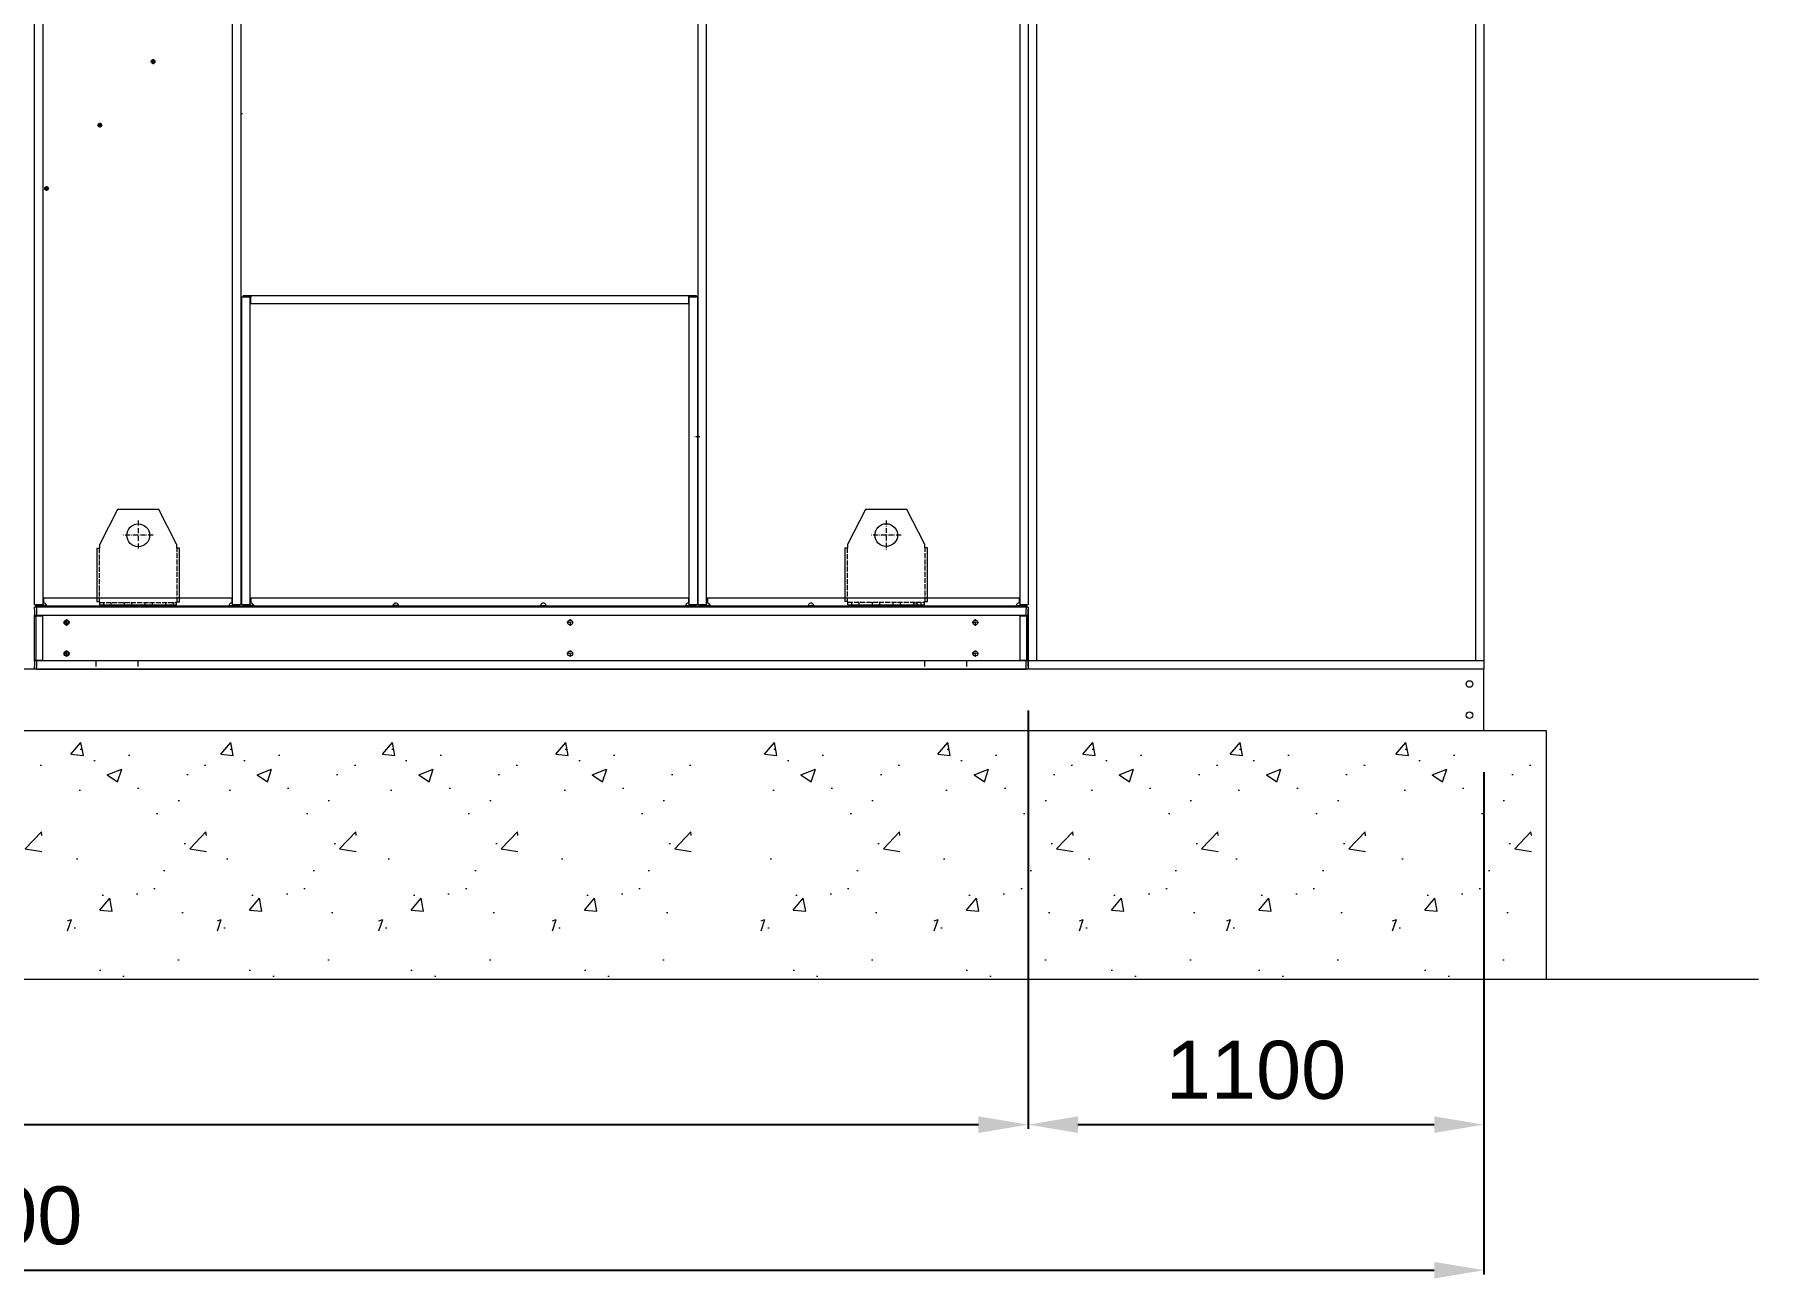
# Model space of a CAD drawing. Header units: millimetres. Extents: x -17070 to 42347, y -291348 to 30072.
# Drawn here: x 26035 to 30196, y 15388 to 18392 of the extents above; entities that cross this region are included whole.
import ezdxf

# ---------------------------------------------------------------- set-up
doc = ezdxf.new("R2010")
doc.units = ezdxf.units.MM
doc.linetypes.add('DASHDOT', pattern=[18.5, 12, -3, 0.5, -3])
doc.linetypes.add('DASHED', pattern=[15, 12, -3])
doc.layers.add('냉각탑_기초', color=23, linetype='Continuous')
doc.styles.get("Standard").update_dxf_attribs({"font": 'arial.ttf'})
doc.dimstyles.new('1.40', dxfattribs={"dimscale": 20, "dimtxt": 1.5, "dimasz": 1, "dimexe": 0.5, "dimexo": 0.5, "dimgap": 0.5, "dimtad": 1, "dimdec": 0, "dimzin": 0, "dimdsep": 46, "dimtxsty": 'Standard', "dimcen": 0, "dimclrd": 2, "dimclre": 2, "dimclrt": 3, "dimadec": 0, "dimazin": 0, "dimtfac": 1, "dimtdec": 0, "dimtmove": 0, "dimatfit": 0, "dimfxl": 1, "dimtolj": 1, "dimtzin": 0, "dimlwd": -1, "dimlwe": -1, "dimarcsym": 0})

# ---------------------------------------------------------------- blocks, each defined once
blk = doc.blocks.new('*D894')
at = {"color": 2, "transparency": 16777216}
for p, q in [((23033.3, 16759.4), (23033.3, 15749.7)), ((28433.3, 16759.4), (28433.3, 15749.7)), ((23153.3, 15759.7), (28313.3, 15759.7))]:
    blk.add_line(p, q, dxfattribs=at)
for points in [[(23153.3, 15779.7), (23153.3, 15739.7), (23033.3, 15759.7)], [(28313.3, 15779.7), (28313.3, 15739.7), (28433.3, 15759.7)]]:
    blk.add_solid(points, dxfattribs=at)
at = {"layer": 'Defpoints', "color": 0, "transparency": 16777216}
for p in [(23033.3, 16859.4), (28433.3, 16859.4), (28433.3, 15759.7)]:
    blk.add_point(p, dxfattribs=at)
at = {"color": 3, "lineweight": 5, "transparency": 16777216, "insert": (25733.3, 15891.1), "char_height": 140, "attachment_point": 5}
blk.add_mtext('\\A1;5400', dxfattribs=at)
blk = doc.blocks.new('*D895')
at = {"color": 2, "transparency": 16777216}
for p, q in [((28433.3, 16759.4), (28433.3, 15749.7)), ((29533.3, 16611), (29533.3, 15749.7)), ((28553.3, 15759.7), (29413.3, 15759.7))]:
    blk.add_line(p, q, dxfattribs=at)
for points in [[(28553.3, 15779.7), (28553.3, 15739.7), (28433.3, 15759.7)], [(29413.3, 15779.7), (29413.3, 15739.7), (29533.3, 15759.7)]]:
    blk.add_solid(points, dxfattribs=at)
at = {"layer": 'Defpoints', "color": 0, "transparency": 16777216}
for p in [(28433.3, 16859.4), (29533.3, 16711), (29533.3, 15759.7)]:
    blk.add_point(p, dxfattribs=at)
at = {"color": 3, "lineweight": 5, "transparency": 16777216, "insert": (28983.3, 15891.1), "char_height": 140, "attachment_point": 5}
blk.add_mtext('\\A1;1100', dxfattribs=at)
blk = doc.blocks.new('*D896')
at = {"color": 2, "transparency": 16777216}
for p, q in [((22333.3, 16611), (22333.3, 15398.2)), ((29533.3, 16611), (29533.3, 15398.2)), ((22453.3, 15408.2), (29413.3, 15408.2))]:
    blk.add_line(p, q, dxfattribs=at)
for points in [[(22453.3, 15428.2), (22453.3, 15388.2), (22333.3, 15408.2)], [(29413.3, 15428.2), (29413.3, 15388.2), (29533.3, 15408.2)]]:
    blk.add_solid(points, dxfattribs=at)
at = {"layer": 'Defpoints', "color": 0, "transparency": 16777216}
for p in [(22333.3, 16711), (29533.3, 16711), (29533.3, 15408.2)]:
    blk.add_point(p, dxfattribs=at)
at = {"color": 3, "lineweight": 5, "transparency": 16777216, "insert": (25933.3, 15539.7), "char_height": 140, "attachment_point": 5}
blk.add_mtext('\\A1;7200', dxfattribs=at)
blk = doc.blocks.new('457536')
at = {"color": 7, "lineweight": 5}
for p, q in [((114592.520962, 89152.297332), (114550.020962, 89069.297332)), ((114692.520962, 89152.297332), (114592.520962, 89152.297332)), ((114735.020962, 89069.297332), (114692.520962, 89152.297332)), ((114542.520962, 89059.297332), (114542.520962, 88929.797332)), ((114742.520962, 88929.797332), (114742.520962, 89059.297332)), ((114550.020962, 88922.297332), (114735.020962, 88922.297332))]:
    blk.add_line(p, q, dxfattribs=at)
at = {"color": 7, "linetype": 'DASHDOT', "lineweight": 5}
for p, q in [((114642.520962, 89126.047332), (114642.520962, 89054.547332)), ((114678.270962, 89090.297332), (114606.770962, 89090.297332))]:
    blk.add_line(p, q, dxfattribs=at)
at = {"color": 7, "lineweight": 5, "ltscale": 0.09375}
for p, q in [((114542.520962, 89059.297332), (114550.020962, 89059.297332)), ((114742.520962, 89059.297332), (114735.020962, 89059.297332)), ((114550.020962, 88929.797332), (114542.520962, 88929.797332)), ((114550.020962, 88922.297332), (114550.020962, 88929.797332)), ((114735.020962, 88929.797332), (114742.520962, 88929.797332)), ((114735.020962, 88922.297332), (114735.020962, 88929.797332))]:
    blk.add_line(p, q, dxfattribs=at)
at = {"color": 7, "linetype": 'DASHED', "lineweight": 5}
for p, q in [((114548.520962, 89059.297332), (114548.520962, 88929.797332)), ((114736.520962, 88929.797332), (114736.520962, 89059.297332)), ((114550.020962, 88928.297332), (114735.020962, 88928.297332))]:
    blk.add_line(p, q, dxfattribs=at)
at = {"color": 7, "lineweight": 5, "ltscale": 0.125}
for p, q in [((114550.020962, 89059.297332), (114550.020962, 89069.297332)), ((114735.020962, 89069.297332), (114735.020962, 89059.297332))]:
    blk.add_line(p, q, dxfattribs=at)
at = {"color": 7, "linetype": 'DASHED', "lineweight": 5, "ltscale": 0.075}
for p, q in [((114558.520962, 88928.297332), (114558.520962, 88922.297332)), ((114576.520962, 88928.297332), (114576.520962, 88922.297332)), ((114608.520962, 88928.297332), (114608.520962, 88922.297332)), ((114626.520962, 88928.297332), (114626.520962, 88922.297332)), ((114658.520962, 88928.297332), (114658.520962, 88922.297332)), ((114676.520962, 88928.297332), (114676.520962, 88922.297332)), ((114708.520962, 88928.297332), (114708.520962, 88922.297332)), ((114726.520962, 88928.297332), (114726.520962, 88922.297332))]:
    blk.add_line(p, q, dxfattribs=at)
at = {"color": 7, "lineweight": 5}
blk.add_circle((114642.520962, 89090.297332), 27.5, dxfattribs=at)
blk = doc.blocks.new('1')
at = {"color": 7, "lineweight": 20}
for p, q in [((26035.3, 17014.9), (26035.3, 20455.9)), ((26055.3, 20455.9), (26055.3, 17014.9)), ((26513.3, 17014.9), (26513.3, 20455.9)), ((26533.3, 20455.9), (26533.3, 17014.9)), ((27637.3, 17014.9), (27637.3, 20455.9)), ((28433.3, 20455.9), (28433.3, 17014.9)), ((28453.3, 20439.4), (28453.3, 16879.4)), ((28413.3, 19188.4), (28413.3, 17014.9)), ((27657.3, 17014.9), (27657.3, 19136.4)), ((26535.3, 17014.9), (26535.3, 17757.9)), ((26555.3, 17757.9), (26555.3, 17014.9)), ((26557.3, 17761.4), (27613.3, 17761.4)), ((27613.3, 17741.4), (26557.3, 17741.4)), ((27615.3, 17014.9), (27615.3, 17757.9)), ((27635.3, 17757.9), (27635.3, 17014.9)), ((26057.3, 17031.4), (26511.3, 17031.4)), ((26557.3, 17031.4), (27613.3, 17031.4)), ((27659.3, 17031.4), (28411.3, 17031.4)), ((26035.3, 16989.4), (28433.3, 16989.4)), ((26035.3, 16881.4), (26035.3, 16987.4)), ((26038.5, 16987.4), (26038.5, 16881.4)), ((28428.6, 17009.4), (26040, 17009.4)), ((26040, 16989.4), (28428.6, 16989.4)), ((26055.3, 16881.4), (26055.3, 16987.4)), ((26504.3, 17011.4), (26064.3, 17011.4)), ((27225.3, 17011), (26075.3, 17011)), ((26900.3, 17011.4), (26564.3, 17011.4)), ((27256.3, 17011.4), (26914.3, 17011.4)), ((28393.3, 17011), (27243.3, 17011)), ((27606.3, 17011.4), (27270.3, 17011.4)), ((27902.3, 17011.4), (27666.3, 17011.4)), ((28154.3, 17011.4), (27916.3, 17011.4)), ((28404.3, 17011.4), (28168.3, 17011.4)), ((28413.3, 16987.4), (28413.3, 16881.4)), ((28430.1, 16881.4), (28430.1, 16987.4)), ((28433.3, 16987.4), (28433.3, 16881.4)), ((28433.3, 16881.4), (28433.3, 16987.4)), ((26184.3, 16879.4), (26035.3, 16879.4)), ((28433.3, 16859.4), (26035.3, 16859.4)), ((28428.6, 16879.4), (26040, 16879.4)), ((26040, 16859.4), (28428.6, 16859.4)), ((28184.3, 16879.4), (26284.3, 16879.4)), ((28433.3, 16879.4), (28284.3, 16879.4))]:
    blk.add_line(p, q, dxfattribs=at)
at = {"lineweight": 20}
for p, q in [((29513.3, 20439.4), (29513.3, 16879.4)), ((29533.3, 20459.4), (29533.3, 16859.4)), ((28433.3, 16859.4), (23533.3, 16859.4)), ((29533.3, 16879.4), (28433.3, 16879.4)), ((29533.3, 16859.4), (28433.3, 16859.4))]:
    blk.add_line(p, q, dxfattribs=at)
at = {"color": 7, "linetype": 'DASHDOT', "lineweight": 20, "ltscale": 0.2925}
for p, q in [((26327.3, 18326.1), (26315.6, 18326.1)), ((26198.8, 18172.9), (26187.1, 18172.9)), ((26070.2, 18019.7), (26058.5, 18019.7)), ((27635.1, 17426.4), (27635.1, 17414.7))]:
    blk.add_line(p, q, dxfattribs=at)
at = {"color": 7, "linetype": 'DASHDOT', "lineweight": 20, "ltscale": 0.195}
for p, q in [((26325.4, 18326.1), (26317.6, 18326.1)), ((26196.8, 18172.9), (26189, 18172.9)), ((26068.3, 18019.7), (26060.5, 18019.7))]:
    blk.add_line(p, q, dxfattribs=at)
at = {"color": 7, "linetype": 'DASHDOT', "lineweight": 20, "ltscale": 0.292502}
for p, q in [((26321.5, 18331.9), (26321.5, 18320.2)), ((26064.4, 18025.5), (26064.4, 18013.8))]:
    blk.add_line(p, q, dxfattribs=at)
at = {"color": 7, "linetype": 'DASHDOT', "lineweight": 20, "ltscale": 0.194998}
blk.add_line((26321.5, 18330), (26321.5, 18322.2), dxfattribs=at)
at = {"color": 7, "lineweight": 20, "ltscale": 0.050782}
blk.add_line((26536.3, 18199.4), (26536.7, 18201.4), dxfattribs=at)
at = {"color": 7, "linetype": 'DASHDOT', "lineweight": 20, "ltscale": 0.195001}
for p, q in [((26192.9, 18176.8), (26192.9, 18169)), ((26064.4, 18023.6), (26064.4, 18015.8))]:
    blk.add_line(p, q, dxfattribs=at)
at = {"color": 7, "linetype": 'DASHDOT', "lineweight": 20, "ltscale": 0.292499}
for p, q in [((26193, 18178.7), (26193, 18167)), ((27640.9, 17420.5), (27629.2, 17420.5))]:
    blk.add_line(p, q, dxfattribs=at)
at = {"color": 7, "lineweight": 20, "ltscale": 0.0875}
for p, q in [((26535.3, 17757.9), (26538.8, 17757.9)), ((26557.3, 17761.4), (26557.3, 17757.9)), ((27613.3, 17761.4), (27613.3, 17757.9)), ((27635.3, 17757.9), (27631.8, 17757.9)), ((26035.3, 17014.9), (26038.8, 17014.9)), ((26533.3, 17014.9), (26529.8, 17014.9)), ((26535.3, 17014.9), (26538.8, 17014.9)), ((27635.3, 17014.9), (27631.8, 17014.9)), ((27637.3, 17014.9), (27640.8, 17014.9)), ((28433.3, 17014.9), (28429.8, 17014.9))]:
    blk.add_line(p, q, dxfattribs=at)
at = {"color": 7, "lineweight": 20, "ltscale": 0.4625}
for p, q in [((26538.8, 17761.4), (26557.3, 17761.4)), ((26557.3, 17759.4), (26538.8, 17759.4)), ((27613.3, 17761.4), (27631.8, 17761.4)), ((27631.8, 17759.4), (27613.3, 17759.4))]:
    blk.add_line(p, q, dxfattribs=at)
at = {"color": 7, "lineweight": 20, "ltscale": 0.05}
for p, q in [((26538.8, 17761.4), (26538.8, 17759.4)), ((27631.8, 17761.4), (27631.8, 17759.4)), ((26535.3, 17336.4), (26533.3, 17336.4)), ((26535.3, 17336.4), (26533.3, 17336.4)), ((26533.3, 17316.4), (26535.3, 17316.4)), ((26533.3, 17316), (26535.3, 17316)), ((27637.3, 17336.4), (27635.3, 17336.4)), ((27637.3, 17336.4), (27635.3, 17336.4)), ((27635.3, 17316.4), (27637.3, 17316.4)), ((27635.3, 17316.4), (27637.3, 17316.4)), ((27635.3, 17316), (27637.3, 17316)), ((26535.3, 17206.4), (26533.3, 17206.4)), ((26535.3, 17206.4), (26533.3, 17206.4)), ((26535.3, 17206), (26533.3, 17206)), ((26533.3, 17186), (26535.3, 17186)), ((27637.3, 17206.4), (27635.3, 17206.4)), ((27637.3, 17206.4), (27635.3, 17206.4)), ((27637.3, 17206), (27635.3, 17206)), ((27635.3, 17186), (27637.3, 17186)), ((26035.3, 16987.4), (26035.3, 16989.4)), ((26038.5, 16987.4), (26038.5, 16989.4)), ((26038.5, 16987.4), (26038.5, 16989.4)), ((26038.8, 17011.4), (26038.8, 17013.4)), ((26050.3, 17011.4), (26050.3, 17013.4)), ((26518.3, 17011.4), (26518.3, 17013.4)), ((26529.8, 17011.4), (26529.8, 17013.4)), ((26538.8, 17011.4), (26538.8, 17013.4)), ((26550.3, 17011.4), (26550.3, 17013.4)), ((27620.3, 17011.4), (27620.3, 17013.4)), ((27631.8, 17011.4), (27631.8, 17013.4)), ((27640.8, 17011.4), (27640.8, 17013.4)), ((27652.3, 17011.4), (27652.3, 17013.4)), ((28418.3, 17011.4), (28418.3, 17013.4)), ((28429.8, 17011.4), (28429.8, 17013.4)), ((28430.1, 16989.4), (28430.1, 16987.4)), ((28433.3, 16987.4), (28433.3, 16989.4)), ((26035.3, 16879.4), (26035.3, 16881.4)), ((26038.5, 16879.4), (26038.5, 16881.4)), ((26038.5, 16879.4), (26038.5, 16881.4)), ((28430.1, 16881.4), (28430.1, 16879.4)), ((28433.3, 16879.4), (28433.3, 16881.4))]:
    blk.add_line(p, q, dxfattribs=at)
at = {"color": 7, "lineweight": 20, "ltscale": 0.0375}
for p, q in [((26538.8, 17759.4), (26538.8, 17757.9)), ((27631.8, 17759.4), (27631.8, 17757.9)), ((26038.5, 16987.4), (26040, 16987.4)), ((26038.8, 17013.4), (26038.8, 17014.9)), ((26529.8, 17013.4), (26529.8, 17014.9)), ((26538.8, 17013.4), (26538.8, 17014.9)), ((27631.8, 17013.4), (27631.8, 17014.9)), ((27640.8, 17013.4), (27640.8, 17014.9)), ((28430.1, 16987.4), (28428.6, 16987.4)), ((28429.8, 17013.4), (28429.8, 17014.9))]:
    blk.add_line(p, q, dxfattribs=at)
at = {"color": 7, "lineweight": 20, "ltscale": 0.4125}
for p, q in [((26538.8, 17757.9), (26555.3, 17757.9)), ((26557.3, 17741.4), (26557.3, 17757.9)), ((27613.3, 17757.9), (27613.3, 17741.4)), ((27615.3, 17757.9), (27631.8, 17757.9)), ((26055.3, 17014.9), (26038.8, 17014.9)), ((26529.8, 17014.9), (26513.3, 17014.9)), ((26555.3, 17014.9), (26538.8, 17014.9)), ((27631.8, 17014.9), (27615.3, 17014.9)), ((27657.3, 17014.9), (27640.8, 17014.9)), ((28429.8, 17014.9), (28413.3, 17014.9))]:
    blk.add_line(p, q, dxfattribs=at)
at = {"color": 7, "lineweight": 20, "ltscale": 0.319497}
for p, q in [((26057.3, 17031.4), (26057.3, 17018.6)), ((26511.3, 17031.4), (26511.3, 17018.6)), ((26557.3, 17031.4), (26557.3, 17018.6)), ((27613.3, 17031.4), (27613.3, 17018.6)), ((27659.3, 17031.4), (27659.3, 17018.6)), ((28411.3, 17031.4), (28411.3, 17018.6))]:
    blk.add_line(p, q, dxfattribs=at)
at = {"color": 7, "lineweight": 20, "ltscale": 0.1175}
for p, q in [((26040, 17009.4), (26035.3, 17009.4)), ((26040, 17009.4), (26040, 17004.7)), ((28433.3, 17009.4), (28428.6, 17009.4)), ((28428.6, 17009.4), (28428.6, 17004.7)), ((26035.3, 16881.4), (26040, 16881.4)), ((26040, 16859.4), (26040, 16864.1)), ((28433.3, 16881.4), (28428.6, 16881.4)), ((28428.6, 16859.4), (28428.6, 16864.1))]:
    blk.add_line(p, q, dxfattribs=at)
at = {"color": 7, "lineweight": 20, "ltscale": 0.16}
for p, q in [((26035.3, 17003), (26035.3, 17009.4)), ((28433.3, 17009.4), (28433.3, 17003)), ((26035.3, 16859.4), (26035.3, 16865.8)), ((28433.3, 16865.8), (28433.3, 16859.4))]:
    blk.add_line(p, q, dxfattribs=at)
at = {"color": 7, "lineweight": 20, "ltscale": 0.34}
for p, q in [((26035.3, 17003), (26035.3, 16989.4)), ((28433.3, 16989.4), (28433.3, 17003)), ((26035.3, 16879.4), (26035.3, 16865.8)), ((26184.3, 16865.8), (26184.3, 16879.4)), ((26284.3, 16879.4), (26284.3, 16865.8)), ((28184.3, 16865.8), (28184.3, 16879.4)), ((28284.3, 16879.4), (28284.3, 16865.8)), ((28433.3, 16865.8), (28433.3, 16879.4))]:
    blk.add_line(p, q, dxfattribs=at)
at = {"color": 7, "lineweight": 20, "ltscale": 0.08}
for p, q in [((26035.3, 16987.4), (26038.5, 16987.4)), ((28430.1, 16987.4), (28433.3, 16987.4)), ((26038.5, 16881.4), (26035.3, 16881.4)), ((28433.3, 16881.4), (28430.1, 16881.4))]:
    blk.add_line(p, q, dxfattribs=at)
at = {"color": 7, "lineweight": 20, "ltscale": 0.2875}
for p, q in [((26038.8, 17013.4), (26050.3, 17013.4)), ((26050.3, 17011.4), (26038.8, 17011.4)), ((26518.3, 17013.4), (26529.8, 17013.4)), ((26529.8, 17011.4), (26518.3, 17011.4)), ((26538.8, 17013.4), (26550.3, 17013.4)), ((26550.3, 17011.4), (26538.8, 17011.4)), ((27620.3, 17013.4), (27631.8, 17013.4)), ((27631.8, 17011.4), (27620.3, 17011.4)), ((27640.8, 17013.4), (27652.3, 17013.4)), ((27652.3, 17011.4), (27640.8, 17011.4)), ((28418.3, 17013.4), (28429.8, 17013.4)), ((28429.8, 17011.4), (28418.3, 17011.4))]:
    blk.add_line(p, q, dxfattribs=at)
at = {"color": 7, "lineweight": 20, "ltscale": 0.3825}
for p, q in [((26040, 17004.7), (26040, 16989.4)), ((26055.3, 16987.4), (26040, 16987.4)), ((28428.6, 16987.4), (28413.3, 16987.4)), ((28428.6, 16989.4), (28428.6, 17004.7)), ((26040, 16881.4), (26055.3, 16881.4)), ((26040, 16879.4), (26040, 16864.1)), ((28413.3, 16881.4), (28428.6, 16881.4)), ((28428.6, 16864.1), (28428.6, 16879.4))]:
    blk.add_line(p, q, dxfattribs=at)
at = {"color": 7, "lineweight": 20, "ltscale": 0.175}
for p, q in [((26050.3, 17013.4), (26057.3, 17013.4)), ((26050.3, 17011.4), (26057.3, 17011.4)), ((26064.3, 17011.4), (26057.3, 17011.4)), ((26504.3, 17011.4), (26511.3, 17011.4)), ((26511.3, 17013.4), (26518.3, 17013.4)), ((26511.3, 17011.4), (26518.3, 17011.4)), ((26550.3, 17013.4), (26557.3, 17013.4)), ((26550.3, 17011.4), (26557.3, 17011.4)), ((26564.3, 17011.4), (26557.3, 17011.4)), ((26914.3, 17011.4), (26900.3, 17011.4)), ((27256.3, 17011.4), (27263.3, 17011.4)), ((27263.3, 17011.4), (27270.3, 17011.4)), ((27606.3, 17011.4), (27613.3, 17011.4)), ((27613.3, 17013.4), (27620.3, 17013.4)), ((27613.3, 17011.4), (27620.3, 17011.4)), ((27652.3, 17013.4), (27659.3, 17013.4)), ((27652.3, 17011.4), (27659.3, 17011.4)), ((27666.3, 17011.4), (27659.3, 17011.4)), ((27902.3, 17011.4), (27909.3, 17011.4)), ((27916.3, 17011.4), (27909.3, 17011.4)), ((28154.3, 17011.4), (28168.3, 17011.4)), ((28404.3, 17011.4), (28418.3, 17011.4)), ((28411.3, 17013.4), (28418.3, 17013.4))]:
    blk.add_line(p, q, dxfattribs=at)
at = {"color": 7, "lineweight": 20, "ltscale": 0.164795}
for p, q in [((26063.8, 17013.4), (26057.3, 17013.4)), ((26504.7, 17013.4), (26511.3, 17013.4)), ((26563.8, 17013.4), (26557.3, 17013.4)), ((26907.3, 17013.4), (26900.7, 17013.4)), ((26913.8, 17013.4), (26907.3, 17013.4)), ((27256.7, 17013.4), (27263.3, 17013.4)), ((27263.3, 17013.4), (27269.8, 17013.4)), ((27606.7, 17013.4), (27613.3, 17013.4)), ((27665.8, 17013.4), (27659.3, 17013.4)), ((27902.7, 17013.4), (27909.3, 17013.4)), ((27915.8, 17013.4), (27909.3, 17013.4)), ((28154.7, 17013.4), (28161.3, 17013.4)), ((28161.3, 17013.4), (28167.8, 17013.4)), ((28404.7, 17013.4), (28411.3, 17013.4))]:
    blk.add_line(p, q, dxfattribs=at)
at = {"color": 7, "lineweight": 20, "ltscale": 0.04}
for p, q in [((26075.3, 17009.4), (26075.3, 17011)), ((27225.3, 17009.4), (27225.3, 17011)), ((27243.3, 17009.4), (27243.3, 17011)), ((28393.3, 17009.4), (28393.3, 17011))]:
    blk.add_line(p, q, dxfattribs=at)
at = {"color": 7, "linetype": 'DASHDOT', "lineweight": 20, "ltscale": 0.39}
for p, q in [((26112.8, 16979.7), (26112.8, 16964.1)), ((27327.8, 16979.7), (27327.8, 16964.1)), ((28305.8, 16979.7), (28305.8, 16964.1)), ((26120.6, 16971.9), (26105, 16971.9)), ((26120.6, 16896.9), (26105, 16896.9)), ((26112.8, 16904.7), (26112.8, 16889.1)), ((27327.8, 16904.7), (27327.8, 16889.1)), ((28305.8, 16904.7), (28305.8, 16889.1))]:
    blk.add_line(p, q, dxfattribs=at)
at = {"color": 7, "lineweight": 20, "ltscale": 0.45}
blk.add_line((27225.3, 17011), (27243.3, 17011), dxfattribs=at)
at = {"color": 7, "lineweight": 20, "ltscale": 0.010005}
for p, q in [((28298.3, 17011), (28298.3, 17011.4)), ((28348.8, 17011), (28348.8, 17011.4)), ((28362.8, 17011), (28362.8, 17011.4))]:
    blk.add_line(p, q, dxfattribs=at)
at = {"color": 7, "lineweight": 20, "ltscale": 0.250004}
blk.add_line((28403.3, 17011), (28393.3, 17011), dxfattribs=at)
at = {"color": 7, "lineweight": 20, "ltscale": 0.25}
blk.add_line((28413.3, 17011), (28403.3, 17011), dxfattribs=at)
at = {"color": 7, "lineweight": 20, "ltscale": 0.01}
blk.add_line((28413.3, 17011), (28413.3, 17011.4), dxfattribs=at)
at = {"color": 7, "lineweight": 20, "ltscale": 0.39}
for p, q in [((28433.3, 17003), (28433.3, 16987.4)), ((28433.3, 16881.4), (28433.3, 16865.8))]:
    blk.add_line(p, q, dxfattribs=at)
at = {"color": 7, "lineweight": 20, "ltscale": 0.000462809}
blk.add_line((28433.3, 16999.9), (28433.3, 16999.9), dxfattribs=at)
at = {"color": 7, "linetype": 'DASHDOT', "lineweight": 20, "ltscale": 0.389999}
for p, q in [((27335.6, 16971.9), (27320, 16971.9)), ((27335.6, 16896.9), (27320, 16896.9))]:
    blk.add_line(p, q, dxfattribs=at)
at = {"color": 7, "linetype": 'DASHDOT', "lineweight": 20, "ltscale": 0.389996}
for p, q in [((28313.6, 16971.9), (28298, 16971.9)), ((28313.6, 16896.9), (28298, 16896.9))]:
    blk.add_line(p, q, dxfattribs=at)
at = {"color": 7, "lineweight": 20, "ltscale": 0.000478323}
blk.add_line((26044.8, 16859.4), (26044.8, 16859.4), dxfattribs=at)
at = {"color": 7, "lineweight": 20, "ltscale": 0.000571071}
blk.add_line((26145.6, 16859.4), (26145.6, 16859.4), dxfattribs=at)
at = {"color": 7, "lineweight": 20, "ltscale": 0.000337276}
blk.add_line((26160, 16859.4), (26160, 16859.4), dxfattribs=at)
at = {"color": 7, "lineweight": 20, "ltscale": 0.000669931}
blk.add_line((26635.1, 16859.4), (26635.1, 16859.4), dxfattribs=at)
at = {"color": 7, "lineweight": 20, "ltscale": 0.000895851}
blk.add_line((26644.8, 16859.4), (26644.8, 16859.4), dxfattribs=at)
at = {"color": 7, "lineweight": 20, "ltscale": 0.000673251}
blk.add_line((27187, 16859.4), (27187, 16859.4), dxfattribs=at)
at = {"color": 7, "lineweight": 20, "ltscale": 0.000571084}
blk.add_line((27201.5, 16859.4), (27201.4, 16859.4), dxfattribs=at)
at = {"color": 7, "lineweight": 20, "ltscale": 0.000197227}
blk.add_line((27281.5, 16859.4), (27281.5, 16859.4), dxfattribs=at)
at = {"color": 7, "lineweight": 20, "ltscale": 0.000670507}
blk.add_line((27823.7, 16859.4), (27823.7, 16859.4), dxfattribs=at)
at = {"color": 7, "lineweight": 20, "ltscale": 0.000335273}
blk.add_line((27833.4, 16859.4), (27833.4, 16859.4), dxfattribs=at)
at = {"color": 7, "lineweight": 20, "ltscale": 0.000447819}
blk.add_line((28423.7, 16859.4), (28423.7, 16859.4), dxfattribs=at)
at = {"color": 7, "lineweight": 20, "ltscale": 0.00043427}
blk.add_line((28433.3, 16868.9), (28433.3, 16868.9), dxfattribs=at)
at = {"color": 0, "lineweight": 20}
blk.add_line((29533.3, 16711), (29533.3, 16859.4), dxfattribs=at)
at = {"lineweight": 5}
blk.add_line((22333.3, 16711), (29533.3, 16711), dxfattribs=at)
at = {"color": 7, "lineweight": 20}
for centre, radius in [((26321.5, 18326.1), 4.5), ((26321.5, 18326.1), 3), ((26193, 18172.9), 4.5), ((26192.9, 18172.9), 3), ((26064.4, 18019.7), 4.5), ((26064.4, 18019.7), 3), ((26112.8, 16971.9), 6), ((26112.8, 16971.9), 4.5), ((27327.8, 16971.9), 6), ((28305.8, 16971.9), 6), ((26112.8, 16896.9), 6), ((26112.8, 16896.9), 4.5), ((27327.8, 16896.9), 6), ((28305.8, 16896.9), 6)]:
    blk.add_circle(centre, radius, dxfattribs=at)
at = {"lineweight": 20}
for centre in [(29498.3, 16823.5), (29498.3, 16748.5)]:
    blk.add_circle(centre, 8, dxfattribs=at)
at = {"color": 7, "lineweight": 20}
for centre, radius, start, end in [((27635.1, 17420.5), 4.5, 61.1523, 87.8201), ((27635.1, 17420.5), 3, 43.6368, 86.7288), ((27635.1, 17420.5), 3, 273.2712, 316.3632), ((27635.1, 17420.5), 4.5, 272.1799, 298.8477), ((26057.3, 17011.6), 7, 27.9406, 90), ((26511.3, 17011.6), 7, 90, 152.0594), ((26557.3, 17011.6), 7, 27.9406, 90), ((26907.3, 17011.6), 7, 27.9406, 152.0594), ((27263.3, 17011.6), 7, 27.9406, 152.0594), ((27613.3, 17011.6), 7, 90, 152.0594), ((27659.3, 17011.6), 7, 27.9406, 90), ((27909.3, 17011.6), 7, 27.9406, 152.0594), ((28161.3, 17011.6), 7, 27.9406, 152.0594), ((28411.3, 17011.6), 7, 90, 152.0594), ((26080, 16864.1), 4.7, 269.7272, 270), ((26081.7, 16865.8), 6.4, 269.7738, 270), ((26143.9, 16865.8), 6.4, 270, 270.2365), ((27267.1, 16864.1), 4.7, 270, 270.2728), ((27314.2, 16865.8), 6.4, 269.7738, 270), ((27376.4, 16865.8), 6.4, 270, 270.2365), ((28274.7, 16865.8), 6.4, 269.7608, 270), ((28336.9, 16865.8), 6.4, 270, 270.229), ((28388.6, 16864.1), 4.7, 270, 270.2728)]:
    blk.add_arc(centre, radius, start, end, dxfattribs=at)
for points, knots in [([(26063.4, 17014.9), (26063.6, 17014.4), (26063.7, 17013.9), (26063.9, 17013.3), (26064.1, 17012.5), (26064.2, 17011.9), (26064.2, 17011.6), (26064.2, 17011.5), (26064.3, 17011.4), (26064.3, 17011.4), (26064.3, 17011.4), (26064.3, 17011.4)], [0, 0, 0, 0, 0, 0, 5.019575, 5.019575, 5.019575, 8.671425, 8.671425, 8.671425, 8.70839, 8.70839, 8.70839, 8.70839, 8.70839, 8.70839]), ([(26505.1, 17014.9), (26504.9, 17014.4), (26504.8, 17013.9), (26504.6, 17013.3), (26504.5, 17012.5), (26504.3, 17011.9), (26504.3, 17011.6), (26504.3, 17011.5), (26504.3, 17011.4), (26504.3, 17011.4), (26504.3, 17011.4), (26504.3, 17011.4)], [0, 0, 0, 0, 0, 0, 5.019575, 5.019575, 5.019575, 8.671425, 8.671425, 8.671425, 8.70839, 8.70839, 8.70839, 8.70839, 8.70839, 8.70839]), ([(26563.4, 17014.9), (26563.6, 17014.4), (26563.7, 17013.9), (26563.9, 17013.3), (26564.1, 17012.5), (26564.2, 17011.9), (26564.2, 17011.6), (26564.2, 17011.5), (26564.3, 17011.4), (26564.3, 17011.4), (26564.3, 17011.4), (26564.3, 17011.4)], [0, 0, 0, 0, 0, 0, 5.019575, 5.019575, 5.019575, 8.671425, 8.671425, 8.671425, 8.70839, 8.70839, 8.70839, 8.70839, 8.70839, 8.70839]), ([(26900.3, 17011.4), (26900.3, 17011.4), (26900.3, 17011.4), (26900.3, 17011.6), (26900.3, 17011.6), (26900.3, 17011.7), (26900.3, 17011.8), (26900.4, 17012.3), (26900.6, 17013), (26900.7, 17013.6), (26900.9, 17014.3), (26901.1, 17014.9), (26901.1, 17014.9), (26901.1, 17014.9), (26901.1, 17014.9)], [0, 0, 0, 0, 0, 0, 0.181509, 0.181509, 0.181509, 1.935967, 1.935967, 1.935967, 7.795509, 7.795509, 7.795509, 7.864561, 7.864561, 7.864561, 7.864561, 7.864561, 7.864561]), ([(26914.3, 17011.4), (26914.3, 17011.4), (26914.3, 17011.4), (26914.2, 17011.6), (26914.2, 17011.6), (26914.2, 17011.7), (26914.2, 17011.8), (26914.1, 17012.3), (26913.9, 17013), (26913.8, 17013.6), (26913.6, 17014.3), (26913.4, 17014.9), (26913.4, 17014.9), (26913.4, 17014.9), (26913.4, 17014.9)], [0, 0, 0, 0, 0, 0, 0.181509, 0.181509, 0.181509, 1.935966, 1.935966, 1.935966, 7.795506, 7.795506, 7.795506, 7.864558, 7.864558, 7.864558, 7.864558, 7.864558, 7.864558]), ([(27256.3, 17011.4), (27256.3, 17011.4), (27256.3, 17011.4), (27256.3, 17011.6), (27256.3, 17011.6), (27256.3, 17011.7), (27256.3, 17011.8), (27256.4, 17012.3), (27256.6, 17013), (27256.7, 17013.6), (27256.9, 17014.3), (27257.1, 17014.9), (27257.1, 17014.9), (27257.1, 17014.9), (27257.1, 17014.9)], [0, 0, 0, 0, 0, 0, 0.181509, 0.181509, 0.181509, 1.935966, 1.935966, 1.935966, 7.795506, 7.795506, 7.795506, 7.864558, 7.864558, 7.864558, 7.864558, 7.864558, 7.864558]), ([(27270.3, 17011.4), (27270.3, 17011.4), (27270.3, 17011.4), (27270.2, 17011.6), (27270.2, 17011.6), (27270.2, 17011.7), (27270.2, 17011.8), (27270.1, 17012.3), (27269.9, 17013), (27269.8, 17013.6), (27269.6, 17014.3), (27269.4, 17014.9), (27269.4, 17014.9), (27269.4, 17014.9), (27269.4, 17014.9)], [0, 0, 0, 0, 0, 0, 0.181509, 0.181509, 0.181509, 1.935967, 1.935967, 1.935967, 7.795509, 7.795509, 7.795509, 7.864561, 7.864561, 7.864561, 7.864561, 7.864561, 7.864561]), ([(27607.1, 17014.9), (27606.9, 17014.4), (27606.8, 17013.9), (27606.6, 17013.3), (27606.5, 17012.5), (27606.3, 17011.9), (27606.3, 17011.6), (27606.3, 17011.5), (27606.3, 17011.4), (27606.3, 17011.4), (27606.3, 17011.4), (27606.3, 17011.4)], [0, 0, 0, 0, 0, 0, 5.019575, 5.019575, 5.019575, 8.671425, 8.671425, 8.671425, 8.70839, 8.70839, 8.70839, 8.70839, 8.70839, 8.70839]), ([(27665.4, 17014.9), (27665.6, 17014.4), (27665.7, 17013.9), (27665.9, 17013.3), (27666.1, 17012.5), (27666.2, 17011.9), (27666.2, 17011.6), (27666.2, 17011.5), (27666.3, 17011.4), (27666.3, 17011.4), (27666.3, 17011.4), (27666.3, 17011.4)], [0, 0, 0, 0, 0, 0, 5.019575, 5.019575, 5.019575, 8.671425, 8.671425, 8.671425, 8.70839, 8.70839, 8.70839, 8.70839, 8.70839, 8.70839]), ([(27903.1, 17014.9), (27902.9, 17014.4), (27902.8, 17013.9), (27902.6, 17013.3), (27902.5, 17012.5), (27902.3, 17011.9), (27902.3, 17011.6), (27902.3, 17011.5), (27902.3, 17011.4), (27902.3, 17011.4), (27902.3, 17011.4), (27902.3, 17011.4)], [0, 0, 0, 0, 0, 0, 5.019577, 5.019577, 5.019577, 8.671428, 8.671428, 8.671428, 8.708393, 8.708393, 8.708393, 8.708393, 8.708393, 8.708393]), ([(27915.4, 17014.9), (27915.6, 17014.4), (27915.7, 17013.9), (27915.9, 17013.3), (27916.1, 17012.5), (27916.2, 17011.9), (27916.2, 17011.6), (27916.2, 17011.5), (27916.3, 17011.4), (27916.3, 17011.4), (27916.3, 17011.4), (27916.3, 17011.4)], [0, 0, 0, 0, 0, 0, 5.019575, 5.019575, 5.019575, 8.671425, 8.671425, 8.671425, 8.70839, 8.70839, 8.70839, 8.70839, 8.70839, 8.70839]), ([(28155.1, 17014.9), (28154.9, 17014.4), (28154.8, 17013.9), (28154.6, 17013.3), (28154.5, 17012.5), (28154.3, 17011.9), (28154.3, 17011.6), (28154.3, 17011.5), (28154.3, 17011.4), (28154.3, 17011.4), (28154.3, 17011.4), (28154.3, 17011.4)], [0, 0, 0, 0, 0, 0, 5.019575, 5.019575, 5.019575, 8.671425, 8.671425, 8.671425, 8.70839, 8.70839, 8.70839, 8.70839, 8.70839, 8.70839]), ([(28167.4, 17014.9), (28167.6, 17014.4), (28167.7, 17013.9), (28167.9, 17013.3), (28168.1, 17012.5), (28168.2, 17011.9), (28168.2, 17011.6), (28168.2, 17011.5), (28168.3, 17011.4), (28168.3, 17011.4), (28168.3, 17011.4), (28168.3, 17011.4)], [0, 0, 0, 0, 0, 0, 5.019577, 5.019577, 5.019577, 8.671428, 8.671428, 8.671428, 8.708393, 8.708393, 8.708393, 8.708393, 8.708393, 8.708393]), ([(28405.1, 17014.9), (28404.9, 17014.4), (28404.8, 17013.9), (28404.6, 17013.3), (28404.5, 17012.5), (28404.3, 17011.9), (28404.3, 17011.6), (28404.3, 17011.5), (28404.3, 17011.4), (28404.3, 17011.4), (28404.3, 17011.4), (28404.3, 17011.4)], [0, 0, 0, 0, 0, 0, 5.019575, 5.019575, 5.019575, 8.671425, 8.671425, 8.671425, 8.70839, 8.70839, 8.70839, 8.70839, 8.70839, 8.70839])]:
    blk.add_open_spline(points, degree=5, knots=knots, dxfattribs=at)
at = {"color": 0, "lineweight": 20}
for p in [(-88356.9, -71907.8), (-86551.8, -71907.4)]:
    blk.add_blockref('457536', p, dxfattribs=at)

msp = doc.modelspace()

# ---------------------------------------------------------------- hatches: boundary and pattern name
at = {"layer": '냉각탑_기초', "lineweight": 20, "ltscale": 30}
h = msp.add_hatch(dxfattribs=at)
h.set_pattern_fill('AR-CONC', color=256, scale=50, style=0)
h.set_pattern_definition([(50, (11124.5, 169.72), (358.63, -31.376), [37.5, -412.5]), (355, (11124.5, 169.72), (-69.3757, 376.096), [30, -330]), (100.4514, (11154.38, 167.1), (289.2547, 344.72), [31.87, -350.571]), (46.1842, (11124.5, 269.72), (533.6205, -82.7595), [56.25, -618.75]), (96.6356, (11168.96, 262.8), (467.331, 487.059), [47.805, -525.856]), (351.1842, (11124.5, 269.7), (467.331, 487.059), [45, -495]), (21, (11174.5, 244.72), (298.4535, -201.3094), [37.5, -412.5]), (326, (11174.5, 244.72), (121.6577, 362.575), [30, -330]), (71.4514, (11199.37, 227.95), (420.1113, 161.265), [31.87, -350.571]), (37.5, (11124.5, 169.72), (6.0799, 166.4469), [0, -326, 0, -335, 0, -331.25]), (7.5, (11124.5, 169.72), (131.5348, 197.2059), [0, -191, 0, -318.5, 0, -126.25]), (327.5, (11013, 169.72), (266.9112, -11.2774), [0, -125, 0, -390, 0, -517.5]), (317.5, (10963, 169.72), (291.593, 50.0525), [0, -162.5, 0, -259, 0, -367.5])])
h.paths.add_polyline_path([(26053, 16711), (25718, 16711), (25718, 16111), (26053, 16111)])
h = msp.add_hatch(dxfattribs=at)
h.set_pattern_fill('AR-CONC', color=256, scale=50, style=0)
h.set_pattern_definition([(50, (11521.58, 169.72), (358.63, -31.376), [37.5, -412.5]), (355, (11521.6, 169.72), (-69.3757, 376.096), [30, -330]), (100.4514, (11551.47, 167.1), (289.2547, 344.72), [31.87, -350.571]), (46.1842, (11521.6, 269.72), (533.6205, -82.7595), [56.25, -618.75]), (96.6356, (11566.05, 262.8), (467.331, 487.059), [47.805, -525.856]), (351.1842, (11521.6, 269.7), (467.331, 487.059), [45, -495]), (21, (11571.58, 244.72), (298.4535, -201.3094), [37.5, -412.5]), (326, (11571.6, 244.72), (121.6577, 362.575), [30, -330]), (71.4514, (11596.46, 227.95), (420.1113, 161.265), [31.87, -350.571]), (37.5, (11521.58, 169.72), (6.0799, 166.4469), [0, -326, 0, -335, 0, -331.25]), (7.5, (11521.58, 169.72), (131.5348, 197.2059), [0, -191, 0, -318.5, 0, -126.25]), (327.5, (11410.08, 169.72), (266.9112, -11.2774), [0, -125, 0, -390, 0, -517.5]), (317.5, (11360.08, 169.72), (291.593, 50.0525), [0, -162.5, 0, -259, 0, -367.5])])
h.paths.add_polyline_path([(26450.1, 16711), (26115.1, 16711), (26115.1, 16111), (26450.1, 16111)])
h = msp.add_hatch(dxfattribs=at)
h.set_pattern_fill('AR-CONC', color=256, scale=50, style=0)
h.set_pattern_definition([(50, (11883.22, 169.72), (358.63, -31.376), [37.5, -412.5]), (355, (11883.2, 169.72), (-69.3757, 376.096), [30, -330]), (100.4514, (11913.1, 167.1), (289.2547, 344.72), [31.87, -350.571]), (46.1842, (11883.2, 269.72), (533.6205, -82.7595), [56.25, -618.75]), (96.6356, (11927.7, 262.8), (467.331, 487.059), [47.805, -525.856]), (351.1842, (11883.2, 269.7), (467.331, 487.059), [45, -495]), (21, (11933.22, 244.72), (298.4535, -201.3094), [37.5, -412.5]), (326, (11933.2, 244.72), (121.6577, 362.575), [30, -330]), (71.4514, (11958.1, 227.95), (420.1113, 161.265), [31.87, -350.571]), (37.5, (11883.22, 169.72), (6.0799, 166.4469), [0, -326, 0, -335, 0, -331.25]), (7.5, (11883.22, 169.72), (131.5348, 197.2059), [0, -191, 0, -318.5, 0, -126.25]), (327.5, (11771.72, 169.72), (266.9112, -11.2774), [0, -125, 0, -390, 0, -517.5]), (317.5, (11721.72, 169.72), (291.593, 50.0525), [0, -162.5, 0, -259, 0, -367.5])])
h.paths.add_polyline_path([(26811.7, 16711), (26476.7, 16711), (26476.7, 16111), (26811.7, 16111)])
h = msp.add_hatch(dxfattribs=at)
h.set_pattern_fill('AR-CONC', color=256, scale=50, style=0)
h.set_pattern_definition([(50, (12273.22, 169.72), (358.63, -31.376), [37.5, -412.5]), (355, (12273.2, 169.72), (-69.3757, 376.096), [30, -330]), (100.4514, (12303.1, 167.1), (289.2547, 344.72), [31.87, -350.571]), (46.1842, (12273.2, 269.72), (533.6205, -82.7595), [56.25, -618.75]), (96.6356, (12317.7, 262.8), (467.331, 487.059), [47.805, -525.856]), (351.1842, (12273.2, 269.7), (467.331, 487.059), [45, -495]), (21, (12323.22, 244.72), (298.4535, -201.3094), [37.5, -412.5]), (326, (12323.2, 244.72), (121.6577, 362.575), [30, -330]), (71.4514, (12348.1, 227.95), (420.1113, 161.265), [31.87, -350.571]), (37.5, (12273.22, 169.72), (6.0799, 166.4469), [0, -326, 0, -335, 0, -331.25]), (7.5, (12273.22, 169.72), (131.5348, 197.2059), [0, -191, 0, -318.5, 0, -126.25]), (327.5, (12161.72, 169.72), (266.9112, -11.2774), [0, -125, 0, -390, 0, -517.5]), (317.5, (12111.72, 169.72), (291.593, 50.0525), [0, -162.5, 0, -259, 0, -367.5])])
h.paths.add_polyline_path([(27201.7, 16711), (26866.7, 16711), (26866.7, 16111), (27201.7, 16111)])
h = msp.add_hatch(dxfattribs=at)
h.set_pattern_fill('AR-CONC', color=256, scale=50, style=0)
h.set_pattern_definition([(50, (12691.72, 169.72), (358.63, -31.376), [37.5, -412.5]), (355, (12691.72, 169.72), (-69.3757, 376.096), [30, -330]), (100.4514, (12721.6, 167.1), (289.2547, 344.72), [31.87, -350.571]), (46.1842, (12691.7, 269.72), (533.6205, -82.7595), [56.25, -618.75]), (96.6356, (12736.2, 262.8), (467.331, 487.059), [47.805, -525.856]), (351.1842, (12691.7, 269.7), (467.331, 487.059), [45, -495]), (21, (12741.72, 244.72), (298.4535, -201.3094), [37.5, -412.5]), (326, (12741.72, 244.72), (121.6577, 362.575), [30, -330]), (71.4514, (12766.6, 227.95), (420.1113, 161.265), [31.87, -350.571]), (37.5, (12691.72, 169.72), (6.0799, 166.4469), [0, -326, 0, -335, 0, -331.25]), (7.5, (12691.72, 169.72), (131.5348, 197.2059), [0, -191, 0, -318.5, 0, -126.25]), (327.5, (12580.22, 169.72), (266.9112, -11.2774), [0, -125, 0, -390, 0, -517.5]), (317.5, (12530.22, 169.72), (291.593, 50.0525), [0, -162.5, 0, -259, 0, -367.5])])
h.paths.add_polyline_path([(27620.2, 16711), (27285.2, 16711), (27285.2, 16111), (27620.2, 16111)])
h = msp.add_hatch(dxfattribs=at)
h.set_pattern_fill('AR-CONC', color=256, scale=50, style=0)
h.set_pattern_definition([(50, (13195.48, 169.72), (358.63, -31.376), [37.5, -412.5]), (355, (13195.48, 169.72), (-69.3757, 376.096), [30, -330]), (100.4514, (13225.36, 167.1), (289.2547, 344.72), [31.87, -350.571]), (46.1842, (13195.48, 269.72), (533.6205, -82.7595), [56.25, -618.75]), (96.6356, (13239.94, 262.8), (467.331, 487.059), [47.805, -525.856]), (351.1842, (13195.5, 269.7), (467.331, 487.059), [45, -495]), (21, (13245.48, 244.72), (298.4535, -201.3094), [37.5, -412.5]), (326, (13245.48, 244.72), (121.6577, 362.575), [30, -330]), (71.4514, (13270.35, 227.95), (420.1113, 161.265), [31.87, -350.571]), (37.5, (13195.48, 169.72), (6.0799, 166.4469), [0, -326, 0, -335, 0, -331.25]), (7.5, (13195.48, 169.72), (131.5348, 197.2059), [0, -191, 0, -318.5, 0, -126.25]), (327.5, (13083.98, 169.72), (266.9112, -11.2774), [0, -125, 0, -390, 0, -517.5]), (317.5, (13033.98, 169.72), (291.593, 50.0525), [0, -162.5, 0, -259, 0, -367.5])])
h.paths.add_polyline_path([(28124, 16711), (27789, 16711), (27789, 16111), (28124, 16111)])
h = msp.add_hatch(dxfattribs=at)
h.set_pattern_fill('AR-CONC', color=256, scale=50, style=0)
h.set_pattern_definition([(50, (13613.4, 169.72), (358.63, -31.376), [37.5, -412.5]), (355, (13613.4, 169.72), (-69.3757, 376.096), [30, -330]), (100.4514, (13643.27, 167.1), (289.2547, 344.72), [31.87, -350.571]), (46.1842, (13613.4, 269.72), (533.6205, -82.7595), [56.25, -618.75]), (96.6356, (13657.86, 262.8), (467.331, 487.059), [47.805, -525.856]), (351.1842, (13613.4, 269.7), (467.331, 487.059), [45, -495]), (21, (13663.4, 244.72), (298.4535, -201.3094), [37.5, -412.5]), (326, (13663.4, 244.72), (121.6577, 362.575), [30, -330]), (71.4514, (13688.26, 227.95), (420.1113, 161.265), [31.87, -350.571]), (37.5, (13613.39, 169.72), (6.0799, 166.4469), [0, -326, 0, -335, 0, -331.25]), (7.5, (13613.39, 169.72), (131.5348, 197.2059), [0, -191, 0, -318.5, 0, -126.25]), (327.5, (13501.89, 169.72), (266.9112, -11.2774), [0, -125, 0, -390, 0, -517.5]), (317.5, (13451.9, 169.72), (291.593, 50.0525), [0, -162.5, 0, -259, 0, -367.5])])
h.paths.add_polyline_path([(28541.9, 16711), (28206.9, 16711), (28206.9, 16111), (28541.9, 16111)])
h = msp.add_hatch(dxfattribs=at)
h.set_pattern_fill('AR-CONC', color=256, scale=50, style=0)
h.set_pattern_definition([(50, (13963.52, 169.72), (358.63, -31.376), [37.5, -412.5]), (355, (13963.52, 169.72), (-69.3757, 376.096), [30, -330]), (100.4514, (13993.4, 167.1), (289.2547, 344.72), [31.87, -350.571]), (46.1842, (13963.5, 269.72), (533.6205, -82.7595), [56.25, -618.75]), (96.6356, (14008, 262.8), (467.331, 487.059), [47.805, -525.856]), (351.1842, (13963.5, 269.7), (467.331, 487.059), [45, -495]), (21, (14013.52, 244.72), (298.4535, -201.3094), [37.5, -412.5]), (326, (14013.52, 244.72), (121.6577, 362.575), [30, -330]), (71.4514, (14038.4, 227.95), (420.1113, 161.265), [31.87, -350.571]), (37.5, (13963.52, 169.72), (6.0799, 166.4469), [0, -326, 0, -335, 0, -331.25]), (7.5, (13963.52, 169.72), (131.5348, 197.2059), [0, -191, 0, -318.5, 0, -126.25]), (327.5, (13852.02, 169.72), (266.9112, -11.2774), [0, -125, 0, -390, 0, -517.5]), (317.5, (13802.02, 169.72), (291.593, 50.0525), [0, -162.5, 0, -259, 0, -367.5])])
h.paths.add_polyline_path([(28892, 16711), (28557, 16711), (28557, 16111), (28892, 16111)])
h = msp.add_hatch(dxfattribs=at)
h.set_pattern_fill('AR-CONC', color=256, scale=50, style=0)
h.set_pattern_definition([(50, (14318.95, 169.72), (358.63, -31.376), [37.5, -412.5]), (355, (14318.95, 169.72), (-69.3757, 376.096), [30, -330]), (100.4514, (14348.83, 167.1), (289.2547, 344.72), [31.87, -350.571]), (46.1842, (14318.95, 269.72), (533.6205, -82.7595), [56.25, -618.75]), (96.6356, (14363.4, 262.8), (467.331, 487.059), [47.805, -525.856]), (351.1842, (14318.95, 269.7), (467.331, 487.059), [45, -495]), (21, (14368.95, 244.72), (298.4535, -201.3094), [37.5, -412.5]), (326, (14368.95, 244.72), (121.6577, 362.575), [30, -330]), (71.4514, (14393.82, 227.95), (420.1113, 161.265), [31.87, -350.571]), (37.5, (14318.95, 169.72), (6.0799, 166.4469), [0, -326, 0, -335, 0, -331.25]), (7.5, (14318.95, 169.72), (131.5348, 197.2059), [0, -191, 0, -318.5, 0, -126.25]), (327.5, (14207.45, 169.72), (266.9112, -11.2774), [0, -125, 0, -390, 0, -517.5]), (317.5, (14157.45, 169.72), (291.593, 50.0525), [0, -162.5, 0, -259, 0, -367.5])])
h.paths.add_polyline_path([(29247.5, 16711), (28912.5, 16711), (28912.5, 16111), (29247.5, 16111)])
h = msp.add_hatch(dxfattribs=at)
h.set_pattern_fill('AR-CONC', color=256, scale=50, style=0)
h.set_pattern_definition([(50, (14719.3, 169.72), (358.63, -31.376), [37.5, -412.5]), (355, (14719.3, 169.72), (-69.3757, 376.096), [30, -330]), (100.4514, (14749.2, 167.1), (289.2547, 344.72), [31.87, -350.571]), (46.1842, (14719.3, 269.72), (533.6205, -82.7595), [56.25, -618.75]), (96.6356, (14763.8, 262.8), (467.331, 487.059), [47.805, -525.856]), (351.1842, (14719.3, 269.7), (467.331, 487.059), [45, -495]), (21, (14769.3, 244.72), (298.4535, -201.3094), [37.5, -412.5]), (326, (14769.3, 244.72), (121.6577, 362.575), [30, -330]), (71.4514, (14794.2, 227.95), (420.1113, 161.265), [31.87, -350.571]), (37.5, (14719.31, 169.72), (6.0799, 166.4469), [0, -326, 0, -335, 0, -331.25]), (7.5, (14719.31, 169.72), (131.5348, 197.2059), [0, -191, 0, -318.5, 0, -126.25]), (327.5, (14607.81, 169.72), (266.9112, -11.2774), [0, -125, 0, -390, 0, -517.5]), (317.5, (14557.81, 169.72), (291.593, 50.0525), [0, -162.5, 0, -259, 0, -367.5])])
h.paths.add_polyline_path([(29647.8, 16711), (29312.8, 16711), (29312.8, 16111), (29647.8, 16111)])

# ---------------------------------------------------------------- linework, layer by layer
for p, q in [((22183.3, 16711), (29683.3, 16711)), ((29683.3, 16711), (29683.3, 16111)), ((21708.8, 16111), (30196, 16111))]:
    msp.add_line(p, q, dxfattribs=at)

# ---------------------------------------------------------------- block references
msp.add_blockref('1', (0, 0))

# ---------------------------------------------------------------- dimensions: what is measured, and where the dimension line sits
at = {"lineweight": 5}
for base, p1, p2, picture, middle in [((28433.3, 15759.7), (23033.3, 16859.4), (28433.3, 16859.4), '*D894', (25733.3, 15891.1)), ((29533.3, 15759.7), (28433.3, 16859.4), (29533.3, 16711), '*D895', (28983.3, 15891.1)), ((29533.3, 15408.2), (22333.3, 16711), (29533.3, 16711), '*D896', (25933.3, 15539.7))]:
    dim = msp.add_linear_dim(base=base, p1=p1, p2=p2, dimstyle='1.40', override={"dimtxt": 7, "dimasz": 6, "dimexo": 5, "dimgap": 3}, dxfattribs=at)
    dim.commit()
    dim.dimension.update_dxf_attribs({"geometry": picture, "text_midpoint": middle})

doc.saveas('drawing.dxf')
